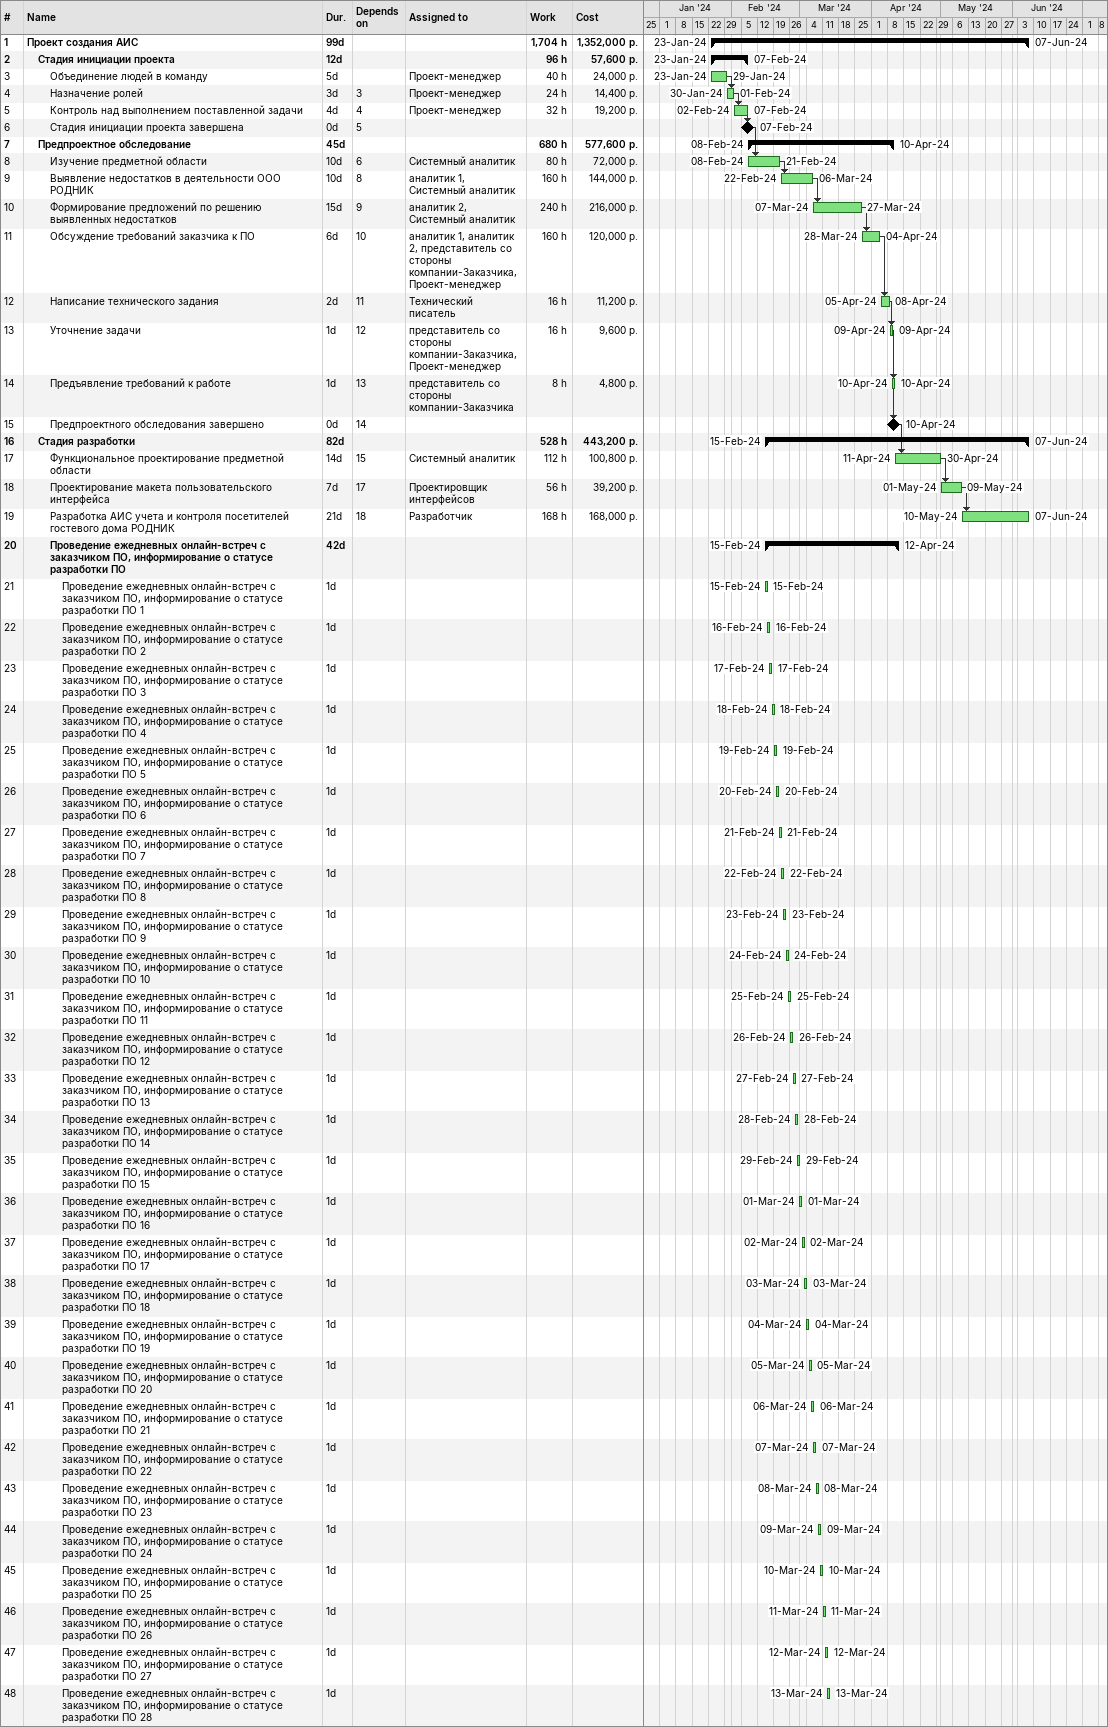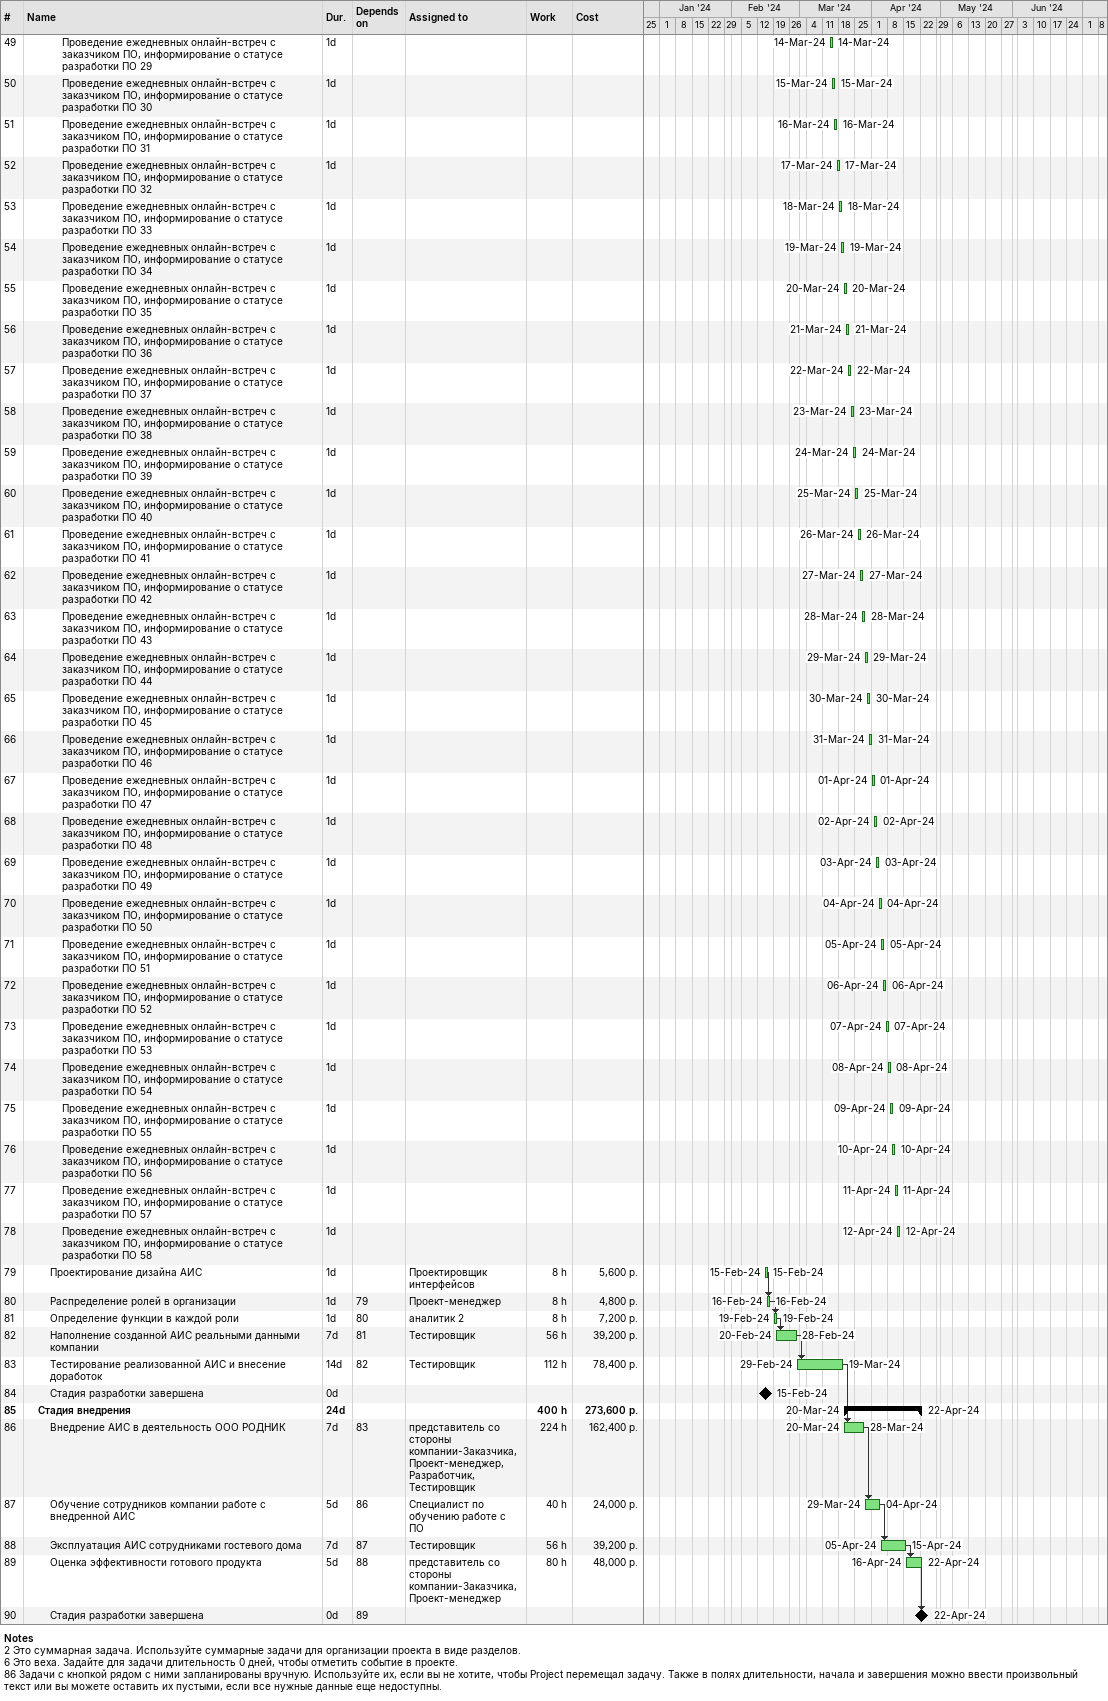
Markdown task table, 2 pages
| ID | Level | Task | Duration | Start | Finish | Predecessors | Resources | Work (h) | Cost (р.) |
|---|---|---|---|---|---|---|---|---|---|
| 1 | 1 | **Проект создания АИС** | 99d | 2024-01-23 | 2024-06-07 |  |  | 1704 | 1352000 |
| 2 | 2 | **Стадия инициации проекта** | 12d | 2024-01-23 | 2024-02-07 |  |  | 96 | 57600 |
| 3 | 3 | Объединение людей в команду | 5d | 2024-01-23 | 2024-01-29 |  | Проект-менеджер | 40 | 24000 |
| 4 | 3 | Назначение ролей | 3d | 2024-01-30 | 2024-02-01 | 3 | Проект-менеджер | 24 | 14400 |
| 5 | 3 | Контроль над выполнением поставленной задачи | 4d | 2024-02-02 | 2024-02-07 | 4 | Проект-менеджер | 32 | 19200 |
| 6 | 3 | Стадия инициации проекта завершена | 0d | 2024-02-07 | 2024-02-07 | 5 |  |  |  |
| 7 | 2 | **Предпроектное обследование** | 45d | 2024-02-08 | 2024-04-10 |  |  | 680 | 577600 |
| 8 | 3 | Изучение предметной области | 10d | 2024-02-08 | 2024-02-21 | 6 | Системный аналитик | 80 | 72000 |
| 9 | 3 | Выявление недостатков в деятельности ООО РОДНИК | 10d | 2024-02-22 | 2024-03-06 | 8 | аналитик 1, Системный аналитик | 160 | 144000 |
| 10 | 3 | Формирование предложений по решению выявленных недостатков | 15d | 2024-03-07 | 2024-03-27 | 9 | аналитик 2, Системный аналитик | 240 | 216000 |
| 11 | 3 | Обсуждение требований заказчика к ПО | 6d | 2024-03-28 | 2024-04-04 | 10 | аналитик 1, аналитик 2, представитель со стороны компании-Заказчика, Проект-менеджер | 160 | 120000 |
| 12 | 3 | Написание технического задания | 2d | 2024-04-05 | 2024-04-08 | 11 | Технический писатель | 16 | 11200 |
| 13 | 3 | Уточнение задачи | 1d | 2024-04-09 | 2024-04-09 | 12 | представитель со стороны компании-Заказчика, Проект-менеджер | 16 | 9600 |
| 14 | 3 | Предъявление требований к работе | 1d | 2024-04-10 | 2024-04-10 | 13 | представитель со стороны компании-Заказчика | 8 | 4800 |
| 15 | 3 | Предпроектного обследования завершено | 0d | 2024-04-10 | 2024-04-10 | 14 |  |  |  |
| 16 | 2 | **Стадия разработки** | 82d | 2024-02-15 | 2024-06-07 |  |  | 528 | 443200 |
| 17 | 3 | Функциональное проектирование предметной области | 14d | 2024-04-11 | 2024-04-30 | 15 | Системный аналитик | 112 | 100800 |
| 18 | 3 | Проектирование макета пользовательского интерфейса | 7d | 2024-05-01 | 2024-05-09 | 17 | Проектировщик интерфейсов | 56 | 39200 |
| 19 | 3 | Разработка АИС учета и контроля посетителей гостевого дома РОДНИК | 21d | 2024-05-10 | 2024-06-07 | 18 | Разработчик | 168 | 168000 |
| 20 | 3 | **Проведение ежедневных онлайн-встреч с заказчиком ПО, информирование о статусе разработки ПО** | 42d | 2024-02-15 | 2024-04-12 |  |  |  |  |
| 21 | 4 | Проведение ежедневных онлайн-встреч с заказчиком ПО, информирование о статусе разработки ПО 1 | 1d | 2024-02-15 | 2024-02-15 |  |  |  |  |
| 22 | 4 | Проведение ежедневных онлайн-встреч с заказчиком ПО, информирование о статусе разработки ПО 2 | 1d | 2024-02-16 | 2024-02-16 |  |  |  |  |
| 23 | 4 | Проведение ежедневных онлайн-встреч с заказчиком ПО, информирование о статусе разработки ПО 3 | 1d | 2024-02-17 | 2024-02-17 |  |  |  |  |
| 24 | 4 | Проведение ежедневных онлайн-встреч с заказчиком ПО, информирование о статусе разработки ПО 4 | 1d | 2024-02-18 | 2024-02-18 |  |  |  |  |
| 25 | 4 | Проведение ежедневных онлайн-встреч с заказчиком ПО, информирование о статусе разработки ПО 5 | 1d | 2024-02-19 | 2024-02-19 |  |  |  |  |
| 26 | 4 | Проведение ежедневных онлайн-встреч с заказчиком ПО, информирование о статусе разработки ПО 6 | 1d | 2024-02-20 | 2024-02-20 |  |  |  |  |
| 27 | 4 | Проведение ежедневных онлайн-встреч с заказчиком ПО, информирование о статусе разработки ПО 7 | 1d | 2024-02-21 | 2024-02-21 |  |  |  |  |
| 28 | 4 | Проведение ежедневных онлайн-встреч с заказчиком ПО, информирование о статусе разработки ПО 8 | 1d | 2024-02-22 | 2024-02-22 |  |  |  |  |
| 29 | 4 | Проведение ежедневных онлайн-встреч с заказчиком ПО, информирование о статусе разработки ПО 9 | 1d | 2024-02-23 | 2024-02-23 |  |  |  |  |
| 30 | 4 | Проведение ежедневных онлайн-встреч с заказчиком ПО, информирование о статусе разработки ПО 10 | 1d | 2024-02-24 | 2024-02-24 |  |  |  |  |
| 31 | 4 | Проведение ежедневных онлайн-встреч с заказчиком ПО, информирование о статусе разработки ПО 11 | 1d | 2024-02-25 | 2024-02-25 |  |  |  |  |
| 32 | 4 | Проведение ежедневных онлайн-встреч с заказчиком ПО, информирование о статусе разработки ПО 12 | 1d | 2024-02-26 | 2024-02-26 |  |  |  |  |
| 33 | 4 | Проведение ежедневных онлайн-встреч с заказчиком ПО, информирование о статусе разработки ПО 13 | 1d | 2024-02-27 | 2024-02-27 |  |  |  |  |
| 34 | 4 | Проведение ежедневных онлайн-встреч с заказчиком ПО, информирование о статусе разработки ПО 14 | 1d | 2024-02-28 | 2024-02-28 |  |  |  |  |
| 35 | 4 | Проведение ежедневных онлайн-встреч с заказчиком ПО, информирование о статусе разработки ПО 15 | 1d | 2024-02-29 | 2024-02-29 |  |  |  |  |
| 36 | 4 | Проведение ежедневных онлайн-встреч с заказчиком ПО, информирование о статусе разработки ПО 16 | 1d | 2024-03-01 | 2024-03-01 |  |  |  |  |
| 37 | 4 | Проведение ежедневных онлайн-встреч с заказчиком ПО, информирование о статусе разработки ПО 17 | 1d | 2024-03-02 | 2024-03-02 |  |  |  |  |
| 38 | 4 | Проведение ежедневных онлайн-встреч с заказчиком ПО, информирование о статусе разработки ПО 18 | 1d | 2024-03-03 | 2024-03-03 |  |  |  |  |
| 39 | 4 | Проведение ежедневных онлайн-встреч с заказчиком ПО, информирование о статусе разработки ПО 19 | 1d | 2024-03-04 | 2024-03-04 |  |  |  |  |
| 40 | 4 | Проведение ежедневных онлайн-встреч с заказчиком ПО, информирование о статусе разработки ПО 20 | 1d | 2024-03-05 | 2024-03-05 |  |  |  |  |
| 41 | 4 | Проведение ежедневных онлайн-встреч с заказчиком ПО, информирование о статусе разработки ПО 21 | 1d | 2024-03-06 | 2024-03-06 |  |  |  |  |
| 42 | 4 | Проведение ежедневных онлайн-встреч с заказчиком ПО, информирование о статусе разработки ПО 22 | 1d | 2024-03-07 | 2024-03-07 |  |  |  |  |
| 43 | 4 | Проведение ежедневных онлайн-встреч с заказчиком ПО, информирование о статусе разработки ПО 23 | 1d | 2024-03-08 | 2024-03-08 |  |  |  |  |
| 44 | 4 | Проведение ежедневных онлайн-встреч с заказчиком ПО, информирование о статусе разработки ПО 24 | 1d | 2024-03-09 | 2024-03-09 |  |  |  |  |
| 45 | 4 | Проведение ежедневных онлайн-встреч с заказчиком ПО, информирование о статусе разработки ПО 25 | 1d | 2024-03-10 | 2024-03-10 |  |  |  |  |
| 46 | 4 | Проведение ежедневных онлайн-встреч с заказчиком ПО, информирование о статусе разработки ПО 26 | 1d | 2024-03-11 | 2024-03-11 |  |  |  |  |
| 47 | 4 | Проведение ежедневных онлайн-встреч с заказчиком ПО, информирование о статусе разработки ПО 27 | 1d | 2024-03-12 | 2024-03-12 |  |  |  |  |
| 48 | 4 | Проведение ежедневных онлайн-встреч с заказчиком ПО, информирование о статусе разработки ПО 28 | 1d | 2024-03-13 | 2024-03-13 |  |  |  |  |
| 49 | 4 | Проведение ежедневных онлайн-встреч с заказчиком ПО, информирование о статусе разработки ПО 29 | 1d | 2024-03-14 | 2024-03-14 |  |  |  |  |
| 50 | 4 | Проведение ежедневных онлайн-встреч с заказчиком ПО, информирование о статусе разработки ПО 30 | 1d | 2024-03-15 | 2024-03-15 |  |  |  |  |
| 51 | 4 | Проведение ежедневных онлайн-встреч с заказчиком ПО, информирование о статусе разработки ПО 31 | 1d | 2024-03-16 | 2024-03-16 |  |  |  |  |
| 52 | 4 | Проведение ежедневных онлайн-встреч с заказчиком ПО, информирование о статусе разработки ПО 32 | 1d | 2024-03-17 | 2024-03-17 |  |  |  |  |
| 53 | 4 | Проведение ежедневных онлайн-встреч с заказчиком ПО, информирование о статусе разработки ПО 33 | 1d | 2024-03-18 | 2024-03-18 |  |  |  |  |
| 54 | 4 | Проведение ежедневных онлайн-встреч с заказчиком ПО, информирование о статусе разработки ПО 34 | 1d | 2024-03-19 | 2024-03-19 |  |  |  |  |
| 55 | 4 | Проведение ежедневных онлайн-встреч с заказчиком ПО, информирование о статусе разработки ПО 35 | 1d | 2024-03-20 | 2024-03-20 |  |  |  |  |
| 56 | 4 | Проведение ежедневных онлайн-встреч с заказчиком ПО, информирование о статусе разработки ПО 36 | 1d | 2024-03-21 | 2024-03-21 |  |  |  |  |
| 57 | 4 | Проведение ежедневных онлайн-встреч с заказчиком ПО, информирование о статусе разработки ПО 37 | 1d | 2024-03-22 | 2024-03-22 |  |  |  |  |
| 58 | 4 | Проведение ежедневных онлайн-встреч с заказчиком ПО, информирование о статусе разработки ПО 38 | 1d | 2024-03-23 | 2024-03-23 |  |  |  |  |
| 59 | 4 | Проведение ежедневных онлайн-встреч с заказчиком ПО, информирование о статусе разработки ПО 39 | 1d | 2024-03-24 | 2024-03-24 |  |  |  |  |
| 60 | 4 | Проведение ежедневных онлайн-встреч с заказчиком ПО, информирование о статусе разработки ПО 40 | 1d | 2024-03-25 | 2024-03-25 |  |  |  |  |
| 61 | 4 | Проведение ежедневных онлайн-встреч с заказчиком ПО, информирование о статусе разработки ПО 41 | 1d | 2024-03-26 | 2024-03-26 |  |  |  |  |
| 62 | 4 | Проведение ежедневных онлайн-встреч с заказчиком ПО, информирование о статусе разработки ПО 42 | 1d | 2024-03-27 | 2024-03-27 |  |  |  |  |
| 63 | 4 | Проведение ежедневных онлайн-встреч с заказчиком ПО, информирование о статусе разработки ПО 43 | 1d | 2024-03-28 | 2024-03-28 |  |  |  |  |
| 64 | 4 | Проведение ежедневных онлайн-встреч с заказчиком ПО, информирование о статусе разработки ПО 44 | 1d | 2024-03-29 | 2024-03-29 |  |  |  |  |
| 65 | 4 | Проведение ежедневных онлайн-встреч с заказчиком ПО, информирование о статусе разработки ПО 45 | 1d | 2024-03-30 | 2024-03-30 |  |  |  |  |
| 66 | 4 | Проведение ежедневных онлайн-встреч с заказчиком ПО, информирование о статусе разработки ПО 46 | 1d | 2024-03-31 | 2024-03-31 |  |  |  |  |
| 67 | 4 | Проведение ежедневных онлайн-встреч с заказчиком ПО, информирование о статусе разработки ПО 47 | 1d | 2024-04-01 | 2024-04-01 |  |  |  |  |
| 68 | 4 | Проведение ежедневных онлайн-встреч с заказчиком ПО, информирование о статусе разработки ПО 48 | 1d | 2024-04-02 | 2024-04-02 |  |  |  |  |
| 69 | 4 | Проведение ежедневных онлайн-встреч с заказчиком ПО, информирование о статусе разработки ПО 49 | 1d | 2024-04-03 | 2024-04-03 |  |  |  |  |
| 70 | 4 | Проведение ежедневных онлайн-встреч с заказчиком ПО, информирование о статусе разработки ПО 50 | 1d | 2024-04-04 | 2024-04-04 |  |  |  |  |
| 71 | 4 | Проведение ежедневных онлайн-встреч с заказчиком ПО, информирование о статусе разработки ПО 51 | 1d | 2024-04-05 | 2024-04-05 |  |  |  |  |
| 72 | 4 | Проведение ежедневных онлайн-встреч с заказчиком ПО, информирование о статусе разработки ПО 52 | 1d | 2024-04-06 | 2024-04-06 |  |  |  |  |
| 73 | 4 | Проведение ежедневных онлайн-встреч с заказчиком ПО, информирование о статусе разработки ПО 53 | 1d | 2024-04-07 | 2024-04-07 |  |  |  |  |
| 74 | 4 | Проведение ежедневных онлайн-встреч с заказчиком ПО, информирование о статусе разработки ПО 54 | 1d | 2024-04-08 | 2024-04-08 |  |  |  |  |
| 75 | 4 | Проведение ежедневных онлайн-встреч с заказчиком ПО, информирование о статусе разработки ПО 55 | 1d | 2024-04-09 | 2024-04-09 |  |  |  |  |
| 76 | 4 | Проведение ежедневных онлайн-встреч с заказчиком ПО, информирование о статусе разработки ПО 56 | 1d | 2024-04-10 | 2024-04-10 |  |  |  |  |
| 77 | 4 | Проведение ежедневных онлайн-встреч с заказчиком ПО, информирование о статусе разработки ПО 57 | 1d | 2024-04-11 | 2024-04-11 |  |  |  |  |
| 78 | 4 | Проведение ежедневных онлайн-встреч с заказчиком ПО, информирование о статусе разработки ПО 58 | 1d | 2024-04-12 | 2024-04-12 |  |  |  |  |
| 79 | 3 | Проектирование дизайна АИС | 1d | 2024-02-15 | 2024-02-15 |  | Проектировщик интерфейсов | 8 | 5600 |
| 80 | 3 | Распределение ролей в организации | 1d | 2024-02-16 | 2024-02-16 | 79 | Проект-менеджер | 8 | 4800 |
| 81 | 3 | Определение функции в каждой роли | 1d | 2024-02-19 | 2024-02-19 | 80 | аналитик 2 | 8 | 7200 |
| 82 | 3 | Наполнение созданной АИС реальными данными компании | 7d | 2024-02-20 | 2024-02-28 | 81 | Тестировщик | 56 | 39200 |
| 83 | 3 | Тестирование реализованной АИС и внесение доработок | 14d | 2024-02-29 | 2024-03-19 | 82 | Тестировщик | 112 | 78400 |
| 84 | 3 | Стадия разработки завершена | 0d | 2024-02-15 | 2024-02-15 |  |  |  |  |
| 85 | 2 | **Стадия внедрения** | 24d | 2024-03-20 | 2024-04-22 |  |  | 400 | 273600 |
| 86 | 3 | Внедрение АИС в деятельность ООО РОДНИК | 7d | 2024-03-20 | 2024-03-28 | 83 | представитель со стороны компании-Заказчика, Проект-менеджер, Разработчик, Тестировщик | 224 | 162400 |
| 87 | 3 | Обучение сотрудников компании работе с внедренной АИС | 5d | 2024-03-29 | 2024-04-04 | 86 | Специалист по обучению работе с ПО | 40 | 24000 |
| 88 | 3 | Эксплуатация АИС сотрудниками гостевого дома | 7d | 2024-04-05 | 2024-04-15 | 87 | Тестировщик | 56 | 39200 |
| 89 | 3 | Оценка эффективности готового продукта | 5d | 2024-04-16 | 2024-04-22 | 88 | представитель со стороны компании-Заказчика, Проект-менеджер | 80 | 48000 |
| 90 | 3 | Стадия разработки завершена | 0d | 2024-04-22 | 2024-04-22 | 89 |  |  |  |

Notes
- 2: Это суммарная задача. Используйте суммарные задачи для организации проекта в виде разделов.
- 6: Это веха. Задайте для задачи длительность 0 дней, чтобы отметить событие в проекте.
- 86: Задачи с кнопкой рядом с ними запланированы вручную. Используйте их, если вы не хотите, чтобы Project перемещал задачу. Также в полях длительности, начала и завершения можно ввести произвольный текст или вы можете оставить их пустыми, если все нужные данные еще недоступны.
